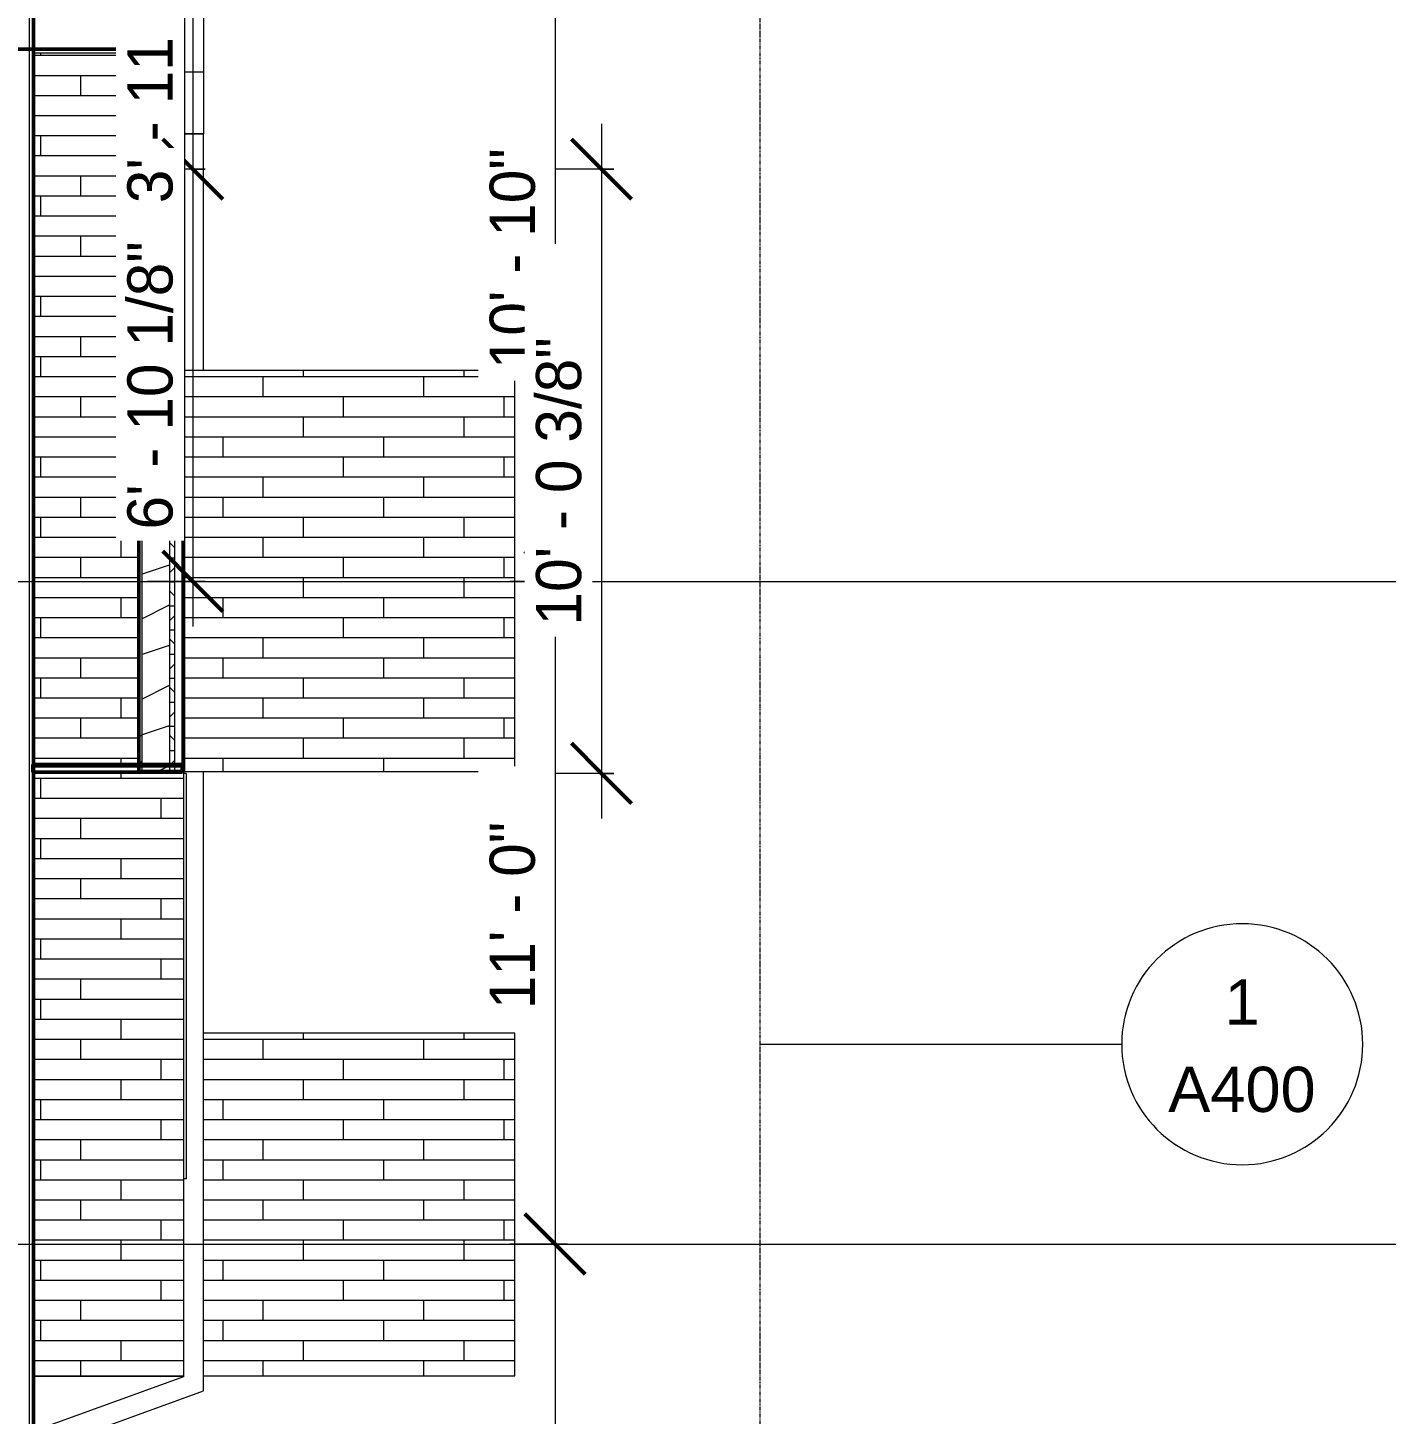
# Model space of a CAD drawing. Header units: inches. Extents: x 9584 to 15274, y -226 to 527.
# Drawn here: x 12087.6 to 12358.1, y 98.1 to 374.3 of the extents above; entities that cross this region are included whole.
import ezdxf

# ---------------------------------------------------------------- set-up
doc = ezdxf.new("R2010")
doc.units = ezdxf.units.IN
doc.header["$MEASUREMENT"] = 0
doc.linetypes.add('Dash Dot 3_16_', pattern=[0.3125, 0.1875, -0.0625, 0, -0.0625])
doc.linetypes.add('Grid Line 1_2_', pattern=[0.875, 0.5, -0.125, 0.125, -0.125])
for name, color, linetype, lineweight in [('0-1', 7, 'Continuous', 5), ('A-ANNO-DIMS', 211, 'Continuous', 9), ('A-ANNO-DIMS-96', 211, 'Continuous', 9), ('A-ANNO-SYMB', 150, 'Continuous', 9), ('A-ANNO-SYMB-1', 150, 'Dash Dot 3_16_', 9), ('A-CLNG', 13, 'Continuous', 13), ('A-CLNG-1', 13, 'Continuous', 50), ('A-CLNG-PATT-1', 13, 'Continuous', 9), ('A-FLOR-LEVL-1', 51, 'Grid Line 1_2_', 9), ('A-GENM', 5, 'Continuous', 9), ('A-ROOF-1', 132, 'Continuous', 50), ('A-WALL', 113, 'Continuous', 13), ('A-WALL-3', 113, 'Continuous', 50), ('A-WALL-PATT-5', 111, 'Continuous', 9)]:
    doc.layers.add(name, color=color, linetype=linetype, lineweight=lineweight)
doc.styles.add('Arial', font='arial.ttf', dxfattribs={"height": 9})
doc.styles.add('Century Gothic', font='ufonts.com_century-gothic.ttf', dxfattribs={"height": 9})
doc.dimstyles.new('OD__1_8__Tol__', dxfattribs={"dimscale": 12, "dimtxt": 9.397514, "dimasz": 1, "dimexe": 0.75, "dimexo": 0.5, "dimgap": 0.125, "dimtad": 1, "dimdec": 3, "dimrnd": 0.125, "dimzin": 3, "dimdsep": 46, "dimlunit": 4, "dimtxsty": 'Century Gothic', "dimblk1": 'OBLIQUE', "dimblk2": 'OBLIQUE', "dimsah": 1, "dimcen": 0.09, "dimdle": 0.75, "dimazin": 0, "dimtfac": 1, "dimtdec": 4, "dimtix": 1, "dimtmove": 0, "dimatfit": 3, "dimfxl": 1, "dimtvp": 1, "dimtfill": 1, "dimfrac": 2, "dimtolj": 1, "dimtzin": 0, "dimarcsym": 2})
pattern_1 = [(0, (10995.947, 72), (0, 4.798), []), (315, (10995.947, 72), (4.798427, 0), [6.786, -6.786]), (45, (10995.947, 72), (4.798427, 0), [6.786, -6.786])]
pattern_2 = [(216.87, (11002.345, 87.994), (47.980943, 31.987086), [7.997, -71.971]), (206.565, (11011.941, 83.196), (-15.993714, -15.994133), [17.881, -17.881]), (198.435, (11011.941, 75.199), (-31.98674, -15.99388), [10.115, -40.461])]
pattern_3 = [(0, (10995.947, 72), (30.72, 7.68), [1.267, -21.773, 1.267, -21.773, -122.88]), (0, (10995.947, 72), (30.72, 7.68), [-46.08, 1.267, -44.813, 1.267, -21.773, -53.76]), (0, (10995.947, 72), (30.72, 7.68), [-115.2, 1.267, -14.093, 1.267, -37.133]), (120, (11007.467, 75.84), (-22.011075, 22.7643), [1.267, -21.773, 1.267, -21.773, -122.88]), (120, (11007.467, 75.84), (-22.011075, 22.7643), [-46.08, 1.267, -44.813, 1.267, -21.773, -53.76]), (120, (11007.467, 75.84), (-22.011075, 22.7643), [-115.2, 1.267, -14.093, 1.267, -37.133]), (240, (11011.307, 91.2), (-8.708925, -30.4443), [1.267, -21.773, 1.267, -21.773, -122.88]), (240, (11011.307, 91.2), (-8.708925, -30.4443), [-46.08, 1.267, -44.813, 1.267, -21.773, -53.76]), (240, (11011.307, 91.2), (-8.708925, -30.4443), [-115.2, 1.267, -14.093, 1.267, -37.133])]
pattern_4 = [(0, (12114.152, 132.8), (0, 4), []), (90, (12114.152, 132.8), (-8, 8), [4, -28]), (90, (12130.152, 136.8), (-8, 8), [4, -28])]

# ---------------------------------------------------------------- blocks, each defined once
blk = doc.blocks.new('CTR - 2nd Phase_rvt-1-BUILDING SECTION - EAST_WEST - LOOKING NORTH')
at = {"layer": 'A-FLOR-LEVL-1'}
for p, q in [((9583.58, 264), (12532.58, 264)), ((9583.58, 132), (12532.58, 132))]:
    blk.add_line(p, q, dxfattribs=at)
blk = doc.blocks.new('CTR - 1st Phase - Common Walls_rvt-1-BUILDING SECTION - EAST_WEST - LOOKING NORTH')
at = {"layer": 'A-FLOR-LEVL-1'}
for p, q in [((9583.58, 264), (12532.58, 264)), ((9583.58, 132), (12532.58, 132))]:
    blk.add_line(p, q, dxfattribs=at)
blk = doc.blocks.new('_THE_ WINDOW _ DOOR - Window - 2nd _ 3rd Floors-1942375-BUILDING SECTION - EAST_WEST - LOOKING NORTH')
at = {"layer": 'A-GENM'}
for p, q in [((12119.09, 225.75), (12118.59, 225.75)), ((12119.09, 225.75), (12119.09, 145)), ((12119.09, 145), (12118.59, 145))]:
    blk.add_line(p, q, dxfattribs=at)
blk = doc.blocks.new('077123 - Manufactured Gutters and Downspouts - 077123 - Manufactured Gutters and Downspouts-1955134-BUILDING SECTION - EAST_WEST - LOOKING NORTH')
at = {"layer": 'A-GENM'}
for p, q in [((12118.59, 413.51), (12129.25, 413.51)), ((12129.25, 395.11), (12129.25, 413.51)), ((12129.25, 395.11), (12118.59, 395.11)), ((12125.9, 384.1), (12129.25, 395.11)), ((12118.59, 384.1), (12125.9, 384.1)), ((12122.56, 384.1), (12122.56, 365.5)), ((12118.59, 365.5), (12122.56, 365.5)), ((12122.56, 365.5), (12122.56, 353.15)), ((12122.56, 353.15), (12118.59, 353.15)), ((12118.59, 353.15), (12122.56, 353.15)), ((12122.56, 306), (12122.56, 353.15)), ((12122.56, 102.78), (12122.56, 226.12)), ((12118.56, 105.58), (12088.69, 94.71)), ((12118.56, 105.75), (12118.56, 105.58)), ((12092.69, 91.91), (12122.56, 102.78)), ((12092.69, 1), (12092.69, 91.91))]:
    blk.add_line(p, q, dxfattribs=at)
blk = doc.blocks.new('DIMBLOCK6-BUILDING SECTION - EAST_WEST - LOOKING NORTH')
at = {"layer": 'A-ANNO-DIMS-96'}
for p, q in [((12120.44, 403), (12120.44, 346.12)), ((12122.92, 394), (12111.44, 394)), ((12120.44, 394), (12122.92, 394)), ((12122.92, 346.12), (12111.44, 346.12)), ((12120.44, 346.12), (12122.92, 346.12))]:
    blk.add_line(p, q, dxfattribs=at)
at = {"layer": 'A-ANNO-DIMS-96', "lineweight": 50}
for p, q in [((12120.44, 394), (12114.44, 400)), ((12120.44, 394), (12126.44, 388)), ((12120.44, 346.12), (12114.44, 352.12)), ((12120.44, 346.12), (12126.44, 340.12))]:
    blk.add_line(p, q, dxfattribs=at)
at = {"layer": 'A-ANNO-DIMS-96', "color": 0, "insert": (12107.4, 339.33), "char_height": 9, "width": 73.7481, "attachment_point": 1, "rotation": 90, "line_spacing_factor": 0.984502, "style": 'Century Gothic', "bg_fill": 3, "box_fill_scale": 1.25, "bg_fill_color": 256, "bg_fill_true_color": 13158600, "bg_fill_transparency": 0}
blk.add_mtext('3\' - 11 7/8"', dxfattribs=at)
blk = doc.blocks.new('_Oblique')
at = {"color": 0, "linetype": 'ByBlock', "lineweight": -2}
blk.add_line((-0.5, -0.5), (0.5, 0.5), dxfattribs=at)
blk = doc.blocks.new('DIMBLOCK7-BUILDING SECTION - EAST_WEST - LOOKING NORTH')
at = {"layer": 'A-ANNO-DIMS-96', "lineweight": 50}
for p, q in [((12120.44, 346.12), (12114.44, 352.12)), ((12120.44, 346.12), (12126.44, 340.12)), ((12120.44, 264), (12114.44, 270)), ((12120.44, 264), (12126.44, 258))]:
    blk.add_line(p, q, dxfattribs=at)
at = {"layer": 'A-ANNO-DIMS-96'}
for p, q in [((12122.92, 346.12), (12111.44, 346.12)), ((12120.44, 346.12), (12120.44, 255)), ((12120.44, 346.12), (12122.92, 346.12)), ((12122.92, 264), (12111.44, 264)), ((12120.44, 264), (12122.92, 264))]:
    blk.add_line(p, q, dxfattribs=at)
at = {"layer": 'A-ANNO-DIMS-96', "color": 0, "insert": (12107.4, 274.33), "char_height": 9, "width": 73.7481, "attachment_point": 1, "rotation": 90, "line_spacing_factor": 0.984502, "style": 'Century Gothic', "bg_fill": 3, "box_fill_scale": 1.25, "bg_fill_color": 256, "bg_fill_true_color": 13158600, "bg_fill_transparency": 0}
blk.add_mtext('6\' - 10 1/8"', dxfattribs=at)
blk = doc.blocks.new('DIMBLOCK8-BUILDING SECTION - EAST_WEST - LOOKING NORTH')
at = {"layer": 'A-ANNO-DIMS-96'}
for p, q in [((12192.59, 403), (12192.59, 264)), ((12195.08, 394), (12183.59, 394)), ((12192.59, 394), (12195.08, 394)), ((12195.08, 264), (12183.59, 264)), ((12192.59, 264), (12195.08, 264))]:
    blk.add_line(p, q, dxfattribs=at)
at = {"layer": 'A-ANNO-DIMS-96', "lineweight": 50}
for p, q in [((12192.59, 394), (12186.59, 400)), ((12192.59, 394), (12198.59, 388)), ((12192.59, 264), (12186.59, 270)), ((12192.59, 264), (12198.59, 258))]:
    blk.add_line(p, q, dxfattribs=at)
at = {"layer": 'A-ANNO-DIMS-96', "color": 0, "insert": (12179.56, 306.25), "char_height": 9, "width": 54.5951, "attachment_point": 1, "rotation": 90, "line_spacing_factor": 0.984502, "style": 'Century Gothic', "bg_fill": 3, "box_fill_scale": 1.25, "bg_fill_color": 256, "bg_fill_true_color": 13158600, "bg_fill_transparency": 0}
blk.add_mtext('10\' - 10"', dxfattribs=at)
blk = doc.blocks.new('DIMBLOCK9-BUILDING SECTION - EAST_WEST - LOOKING NORTH')
at = {"layer": 'A-ANNO-DIMS-96', "lineweight": 50}
for p, q in [((12192.59, 264), (12186.59, 270)), ((12192.59, 264), (12198.59, 258)), ((12192.59, 132), (12186.59, 138)), ((12192.59, 132), (12198.59, 126))]:
    blk.add_line(p, q, dxfattribs=at)
at = {"layer": 'A-ANNO-DIMS-96'}
for p, q in [((12195.08, 264), (12183.59, 264)), ((12192.59, 264), (12192.59, 132)), ((12192.59, 264), (12195.08, 264)), ((12195.08, 132), (12183.59, 132)), ((12192.59, 132), (12195.08, 132))]:
    blk.add_line(p, q, dxfattribs=at)
at = {"layer": 'A-ANNO-DIMS-96', "color": 0, "insert": (12179.56, 178.76), "char_height": 9, "width": 46.1821, "attachment_point": 1, "rotation": 90, "line_spacing_factor": 0.984502, "style": 'Century Gothic', "bg_fill": 3, "box_fill_scale": 1.25, "bg_fill_color": 256, "bg_fill_true_color": 13158600, "bg_fill_transparency": 0}
blk.add_mtext('11\' - 0"', dxfattribs=at)
blk = doc.blocks.new('DIMBLOCK10-BUILDING SECTION - EAST_WEST - LOOKING NORTH')
at = {"layer": 'A-ANNO-DIMS-96', "lineweight": 50}
for p, q in [((12192.59, 132), (12186.59, 138)), ((12192.59, 132), (12198.59, 126)), ((12192.59, 0), (12186.59, 6)), ((12192.59, 0), (12198.59, -6))]:
    blk.add_line(p, q, dxfattribs=at)
at = {"layer": 'A-ANNO-DIMS-96'}
for p, q in [((12195.08, 132), (12183.59, 132)), ((12192.59, 132), (12192.59, -9)), ((12192.59, 132), (12195.08, 132)), ((12195.08, 0), (12183.59, 0)), ((12192.59, 0), (12195.08, 0))]:
    blk.add_line(p, q, dxfattribs=at)
at = {"layer": 'A-ANNO-DIMS-96', "color": 0, "insert": (12179.56, 46.76), "char_height": 9, "width": 46.1821, "attachment_point": 1, "rotation": 90, "line_spacing_factor": 0.984502, "style": 'Century Gothic', "bg_fill": 3, "box_fill_scale": 1.25, "bg_fill_color": 256, "bg_fill_true_color": 13158600, "bg_fill_transparency": 0}
blk.add_mtext('11\' - 0"', dxfattribs=at)
blk = doc.blocks.new('DIMBLOCK11-BUILDING SECTION - EAST_WEST - LOOKING NORTH')
at = {"layer": 'A-ANNO-DIMS-96'}
for p, q in [((12201.82, 355.12), (12201.82, 216.75)), ((12204.31, 346.12), (12192.82, 346.12)), ((12201.82, 346.12), (12204.31, 346.12)), ((12204.31, 225.75), (12192.82, 225.75)), ((12201.82, 225.75), (12204.31, 225.75))]:
    blk.add_line(p, q, dxfattribs=at)
at = {"layer": 'A-ANNO-DIMS-96', "lineweight": 50}
for p, q in [((12201.82, 346.12), (12195.82, 352.12)), ((12201.82, 346.12), (12207.82, 340.12)), ((12201.82, 225.75), (12195.82, 231.75)), ((12201.82, 225.75), (12207.82, 219.75))]:
    blk.add_line(p, q, dxfattribs=at)
at = {"layer": 'A-ANNO-DIMS-96', "color": 0, "insert": (12188.78, 255.21), "char_height": 9, "width": 73.7481, "attachment_point": 1, "rotation": 90, "line_spacing_factor": 0.984502, "style": 'Century Gothic', "bg_fill": 3, "box_fill_scale": 1.25, "bg_fill_color": 256, "bg_fill_true_color": 13158600, "bg_fill_transparency": 0}
blk.add_mtext('10\' - 0 3/8"', dxfattribs=at)
blk = doc.blocks.new('Section - Callout Head-565430-BUILDING SECTION - EAST_WEST - LOOKING NORTH')
at = {"layer": 'A-ANNO-SYMB'}
for start, end in [(0, 180), (180, 360)]:
    blk.add_arc((12329.42, 171.8), 24, start, end, dxfattribs=at)

msp = doc.modelspace()

# ---------------------------------------------------------------- hatches: boundary and pattern name
at = {"layer": 'A-CLNG-PATT-1'}
h = msp.add_hatch(dxfattribs=at)
h.set_pattern_fill('FP_33', color=256, style=0, pattern_type=2)
h.set_pattern_definition([(45, (10995.947, 72), (-9.50352, 9.50352), []), (45, (10995.947, 86.4), (-9.50352, 9.50352), [])])
h.paths.add_polyline_path([(12109.7144, 227), (12109.7144, 227.5), (12088.6894, 227.5), (12088.6894, 227), (12109.5331, 227)], flags=0)
at = {"layer": 'A-WALL-PATT-5'}
h = msp.add_hatch(dxfattribs=at)
h.set_pattern_fill('FP_1', color=256, style=0, pattern_type=2)
h.set_pattern_definition(pattern_3)
h.paths.add_polyline_path([(12110.3394, 346.5), (12110.3394, 370), (12109.7144, 370), (12109.7144, 346.5)], flags=0)
h.paths.add_polyline_path([(12110.3394, 398.8632), (12110.3394, 418), (12109.7144, 418), (12109.7144, 398.8761), (12110.0269, 398.8697)], flags=0)
h = msp.add_hatch(dxfattribs=at)
h.set_pattern_fill('FP_3', color=256, style=0, pattern_type=2)
h.set_pattern_definition(pattern_2)
h.paths.add_polyline_path([(12112.9582, 346.5), (12115.8394, 346.5), (12115.8394, 370), (12110.3394, 370), (12110.3394, 346.5)], flags=0)
h.paths.add_polyline_path([(12115.8394, 399), (12115.8394, 399.1264), (12115.8394, 418), (12113.0894, 417.9615), (12113.0585, 415.8084), (12112.9582, 415.6346), (12112.6111, 415.1192), (12112.5696, 415.1565), (12113.0107, 415.94), (12112.9842, 418), (12112.8581, 418), (12112.8253, 415.8572), (12112.6609, 415.5891), (12112.3851, 415.0808), (12112.4076, 415.0245), (12112.5281, 414.9084), (12112.9582, 415.1003), (12112.949, 415.0308), (12112.5912, 414.852), (12112.3402, 415.0075), (12112.3599, 415.2665), (12112.7793, 415.9924), (12112.7748, 418), (12110.3394, 418), (12110.3394, 399.1133), (12113.0894, 399.0566)], flags=0)
h = msp.add_hatch(dxfattribs=at)
h.set_pattern_fill('FP_4', color=256, style=0, pattern_type=2)
h.set_pattern_definition(pattern_1)
h.paths.add_polyline_path([(12116.8394, 346.5), (12116.8394, 418), (12115.8394, 417.977), (12115.8394, 346.5)], flags=0)
h = msp.add_hatch(dxfattribs=at)
h.set_pattern_fill('FP_5', color=256, style=0, pattern_type=2)
h.set_pattern_definition(pattern_4)
h.paths.add_polyline_path([(12088.6894, 105.75), (12109.7144, 105.75), (12109.6836, 226), (12088.6894, 226), (12088.6894, 132)], flags=0)
h.paths.add_polyline_path([(12109.4295, 227.5), (12109.7144, 227.5), (12109.7144, 369.25), (12088.6894, 369.25), (12088.6894, 227.5), (12091.4299, 227.5)], flags=0)
h = msp.add_hatch(dxfattribs=at)
h.set_pattern_fill('FP_1', color=256, style=0, pattern_type=2)
h.set_pattern_definition(pattern_3)
h.paths.add_polyline_path([(12109.7144, 226.125), (12110.3394, 226.125), (12110.3394, 346.5), (12109.7144, 346.5), (12109.7144, 238.125)], flags=0)
h = msp.add_hatch(dxfattribs=at)
h.set_pattern_fill('FP_3', color=256, style=0, pattern_type=2)
h.set_pattern_definition(pattern_2)
h.paths.add_polyline_path([(12110.3394, 226.125), (12115.8394, 226.125), (12115.8394, 346.5), (12110.3394, 346.5), (12110.3394, 240)], flags=0)
h = msp.add_hatch(dxfattribs=at)
h.set_pattern_fill('FP_4', color=256, style=0, pattern_type=2)
h.set_pattern_definition(pattern_1)
h.paths.add_polyline_path([(12116.8394, 226.125), (12116.8394, 346.5), (12115.8394, 346.5), (12115.8394, 226.125)], flags=0)
h = msp.add_hatch(dxfattribs=at)
h.set_pattern_fill('FP_14', color=256, style=0, pattern_type=2)
h.set_pattern_definition([(0, (12182.464, 264.8), (0, 4), []), (90, (12182.464, 264.8), (-8, 8), [4, -28]), (90, (12198.464, 268.8), (-8, 8), [4, -28])])
h.paths.add_polyline_path([(12118.7769, 226.125), (12184.5894, 226.125), (12184.5894, 306), (12118.7769, 306), (12118.7769, 226.7936)], flags=0)
h = msp.add_hatch(dxfattribs=at)
h.set_pattern_fill('FP_5', color=256, style=0, pattern_type=2)
h.set_pattern_definition(pattern_4)
h.paths.add_polyline_path([(12118.5894, 105.75), (12118.5894, 226.125), (12118.3394, 226.125), (12118.3394, 226), (12109.7144, 226), (12109.7144, 105.75)], flags=0)
h = msp.add_hatch(dxfattribs=at)
h.set_pattern_fill('FP_15', color=256, style=0, pattern_type=2)
h.set_pattern_definition([(0, (12182.464, 132.8), (0, 4), []), (90, (12182.464, 132.8), (-8, 8), [4, -28]), (90, (12198.464, 136.8), (-8, 8), [4, -28])])
h.paths.add_polyline_path([(12184.5894, 105.75), (12184.5894, 174), (12122.5644, 174), (12122.5644, 105.75), (12177.5434, 105.75)], flags=0)

# ---------------------------------------------------------------- linework, layer by layer
at = {"layer": 'A-ANNO-SYMB'}
msp.add_line((12233.4168, 171.7988), (12305.4168, 171.7988), dxfattribs=at)
at = {"layer": 'A-ANNO-SYMB-1'}
msp.add_line((12233.4168, -97.9828), (12233.4168, 441.5803), dxfattribs=at)
at = {"layer": 'A-CLNG'}
for p, q in [((12118.3394, 227), (12088.5894, 227)), ((12118.3394, 105.625), (12088.6894, 105.625)), ((12118.3394, 105.625), (12118.3394, 105.75))]:
    msp.add_line(p, q, dxfattribs=at)
at = {"layer": 'A-CLNG-1'}
for p, q in [((12118.3394, 227.5), (12088.5894, 227.5)), ((12088.5894, 227.5), (12088.5894, 226)), ((12118.3394, 226), (12118.3394, 227.5)), ((12088.5894, 226), (12118.3394, 226))]:
    msp.add_line(p, q, dxfattribs=at)
at = {"layer": 'A-FLOR-LEVL-1'}
for p, q in [((9610.2403, 264), (12532.5752, 264)), ((9610.2403, 132), (12532.5752, 132))]:
    msp.add_line(p, q, dxfattribs=at)
at = {"layer": 'A-ROOF-1'}
msp.add_line((11256.2644, 370), (12109.7144, 370), dxfattribs=at)
at = {"layer": 'A-WALL'}
for p, q in [((12115.8394, 226.125), (12115.8394, 418)), ((12116.8394, 226.125), (12116.8394, 418)), ((12118.3394, 227.5), (12118.3394, 418)), ((12087.9394, -30), (12087.9394, 394)), ((12109.7144, 369.25), (12088.6894, 369.25)), ((12115.8394, 370), (12109.7144, 370)), ((12110.3394, 226.125), (12110.3394, 370)), ((12118.5894, 346.5), (12118.3394, 346.5)), ((12184.5894, 306), (12118.7769, 306)), ((12118.7769, 306), (12118.7769, 226.125)), ((12184.5894, 226.125), (12184.5894, 306)), ((12118.5894, 226.125), (12118.5894, 105.75)), ((12118.7769, 226.125), (12184.5894, 226.125)), ((12184.5894, 174), (12122.5644, 174)), ((12184.5894, 105.75), (12184.5894, 174)), ((12088.6894, 105.75), (12118.5894, 105.75)), ((12122.5644, 105.75), (12184.5894, 105.75))]:
    msp.add_line(p, q, dxfattribs=at)
at = {"layer": 'A-WALL-3'}
for p, q in [((12118.5894, 226.125), (12118.5894, 417.945)), ((12088.6894, -30), (12088.6894, 394)), ((12109.7144, 370), (12109.7144, 226.125)), ((12109.7144, 226.125), (12118.5894, 226.125))]:
    msp.add_line(p, q, dxfattribs=at)

# ---------------------------------------------------------------- block references
at = {"layer": '0-1'}
for name in ['CTR - 2nd Phase_rvt-1-BUILDING SECTION - EAST_WEST - LOOKING NORTH', 'CTR - 1st Phase - Common Walls_rvt-1-BUILDING SECTION - EAST_WEST - LOOKING NORTH']:
    msp.add_blockref(name, (0, 0), dxfattribs=at)
at = {"layer": 'A-ANNO-SYMB'}
msp.add_blockref('Section - Callout Head-565430-BUILDING SECTION - EAST_WEST - LOOKING NORTH', (0, 0), dxfattribs=at)
at = {"layer": 'A-GENM'}
for name in ['077123 - Manufactured Gutters and Downspouts - 077123 - Manufactured Gutters and Downspouts-1955134-BUILDING SECTION - EAST_WEST - LOOKING NORTH', '_THE_ WINDOW _ DOOR - Window - 2nd _ 3rd Floors-1942375-BUILDING SECTION - EAST_WEST - LOOKING NORTH']:
    msp.add_blockref(name, (0, 0), dxfattribs=at)

# ---------------------------------------------------------------- texts
at = {"layer": 'A-ANNO-SYMB', "char_height": 9, "attachment_point": 1, "style": 'Arial'}
for s, insert, width in [('1', (12325.9268, 184.698), 8.484), ('A400', (12314.6827, 167.3138), 35.754)]:
    msp.add_mtext(s, dxfattribs=dict(at, insert=insert, width=width))

# ---------------------------------------------------------------- next in the draw order: dimensions: what is measured, and where the dimension line sits
at = {"layer": 'A-ANNO-DIMS'}
for base, p1, p2, override, picture, middle in [((12120.4357, 346.125), (12128.9209, 394), (12128.9209, 346.125), {"dimpost": '<>', "dimfxl": 47.875}, 'DIMBLOCK6-BUILDING SECTION - EAST_WEST - LOOKING NORTH', (12113.7106, 370.0625)), ((12192.5946, 264), (12201.0799, 394), (12201.0799, 264), {"dimpost": '<>', "dimfxl": 130}, 'DIMBLOCK8-BUILDING SECTION - EAST_WEST - LOOKING NORTH', (12186.3682, 329))]:
    dim = msp.add_linear_dim(base=base, p1=p1, p2=p2, angle=90, dimstyle='OD__1_8__Tol__', override=override, dxfattribs=at)
    dim.commit()
    dim.dimension.update_dxf_attribs({"geometry": picture, "text_midpoint": middle})

# ---------------------------------------------------------------- next in the draw order: dimensions: what is measured, and where the dimension line sits
for base, p1, p2, override, picture, middle in [((12120.4357, 264), (12128.9209, 346.125), (12128.9209, 264), {"dimpost": '<>', "dimfxl": 82.125}, 'DIMBLOCK7-BUILDING SECTION - EAST_WEST - LOOKING NORTH', (12113.7106, 305.0625)), ((12192.5946, 132), (12201.0799, 264), (12201.0799, 132), {"dimpost": '<>', "dimfxl": 132}, 'DIMBLOCK9-BUILDING SECTION - EAST_WEST - LOOKING NORTH', (12186.3682, 198))]:
    dim = msp.add_linear_dim(base=base, p1=p1, p2=p2, angle=90, dimstyle='OD__1_8__Tol__', override=override, dxfattribs=at)
    dim.commit()
    dim.dimension.update_dxf_attribs({"geometry": picture, "text_midpoint": middle})

# ---------------------------------------------------------------- next in the draw order: dimensions: what is measured, and where the dimension line sits
for base, p1, p2, override, picture, middle in [((12201.8204, 225.75), (12210.3057, 346.125), (12210.3057, 225.75), {"dimpost": '<>', "dimfxl": 120.375}, 'DIMBLOCK11-BUILDING SECTION - EAST_WEST - LOOKING NORTH', (12195.0954, 285.9375)), ((12192.5946, 0), (12201.0799, 132), (12201.0799, 0), {"dimpost": '<>', "dimfxl": 132}, 'DIMBLOCK10-BUILDING SECTION - EAST_WEST - LOOKING NORTH', (12186.3682, 66))]:
    dim = msp.add_linear_dim(base=base, p1=p1, p2=p2, angle=90, dimstyle='OD__1_8__Tol__', override=override, dxfattribs=at)
    dim.commit()
    dim.dimension.update_dxf_attribs({"geometry": picture, "text_midpoint": middle})

doc.saveas('drawing.dxf')
